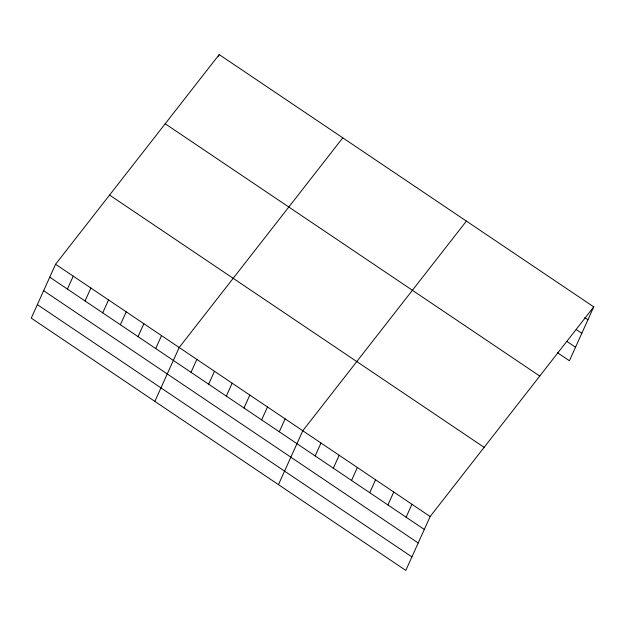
<?xml version="1.0" encoding="UTF-8"?>
<svg xmlns="http://www.w3.org/2000/svg" width="625" height="625" viewBox="0 0 625 625"><rect width="100%" height="100%" fill="white"/><g stroke="black" fill="none" stroke-linecap="round" stroke-linejoin="round"><path stroke-width="0.94" d="M55.578 264.25L31.25 318.133L405.813 570.414L430.141 516.531L593.75 306.867L219.188 54.586L55.578 264.25L430.141 516.531M67.398 289.062L73.234 276.148M85.062 300.961L90.891 288.039M218.406 56.312L219.188 54.586M102.719 312.852L108.555 299.93M120.375 324.742L126.211 311.828M138.031 336.641L143.867 323.719M155.695 348.531L161.523 335.609M154.859 401.383L179.188 347.508L342.789 137.836M191.008 372.32L196.844 359.398M208.664 384.211L214.5 371.289M226.328 396.109L232.156 383.188M243.984 408L249.812 395.078M261.641 419.891L267.477 406.969M279.297 431.789L285.133 418.867M278.461 484.641L302.789 430.758L466.398 221.094M315.148 455.93L320.984 443.016M333.344 468.188L339.18 455.266M351.539 480.438L357.367 467.516M369.727 492.695L375.562 479.773M387.922 504.945L393.758 492.023M406.117 517.203L411.953 504.281M593.75 306.867L569.422 360.75L557.555 352.758M584.75 317.656L587.914 319.789M576.273 329.578L581.812 333.305M566.828 341.367L575.523 347.234M165.195 123.773L539.758 376.055M109.57 195.062L484.133 447.344M49.742 277.172L424.312 529.453M43.641 290.688L418.203 542.969M37.352 304.617L411.922 556.898"/></g></svg>
